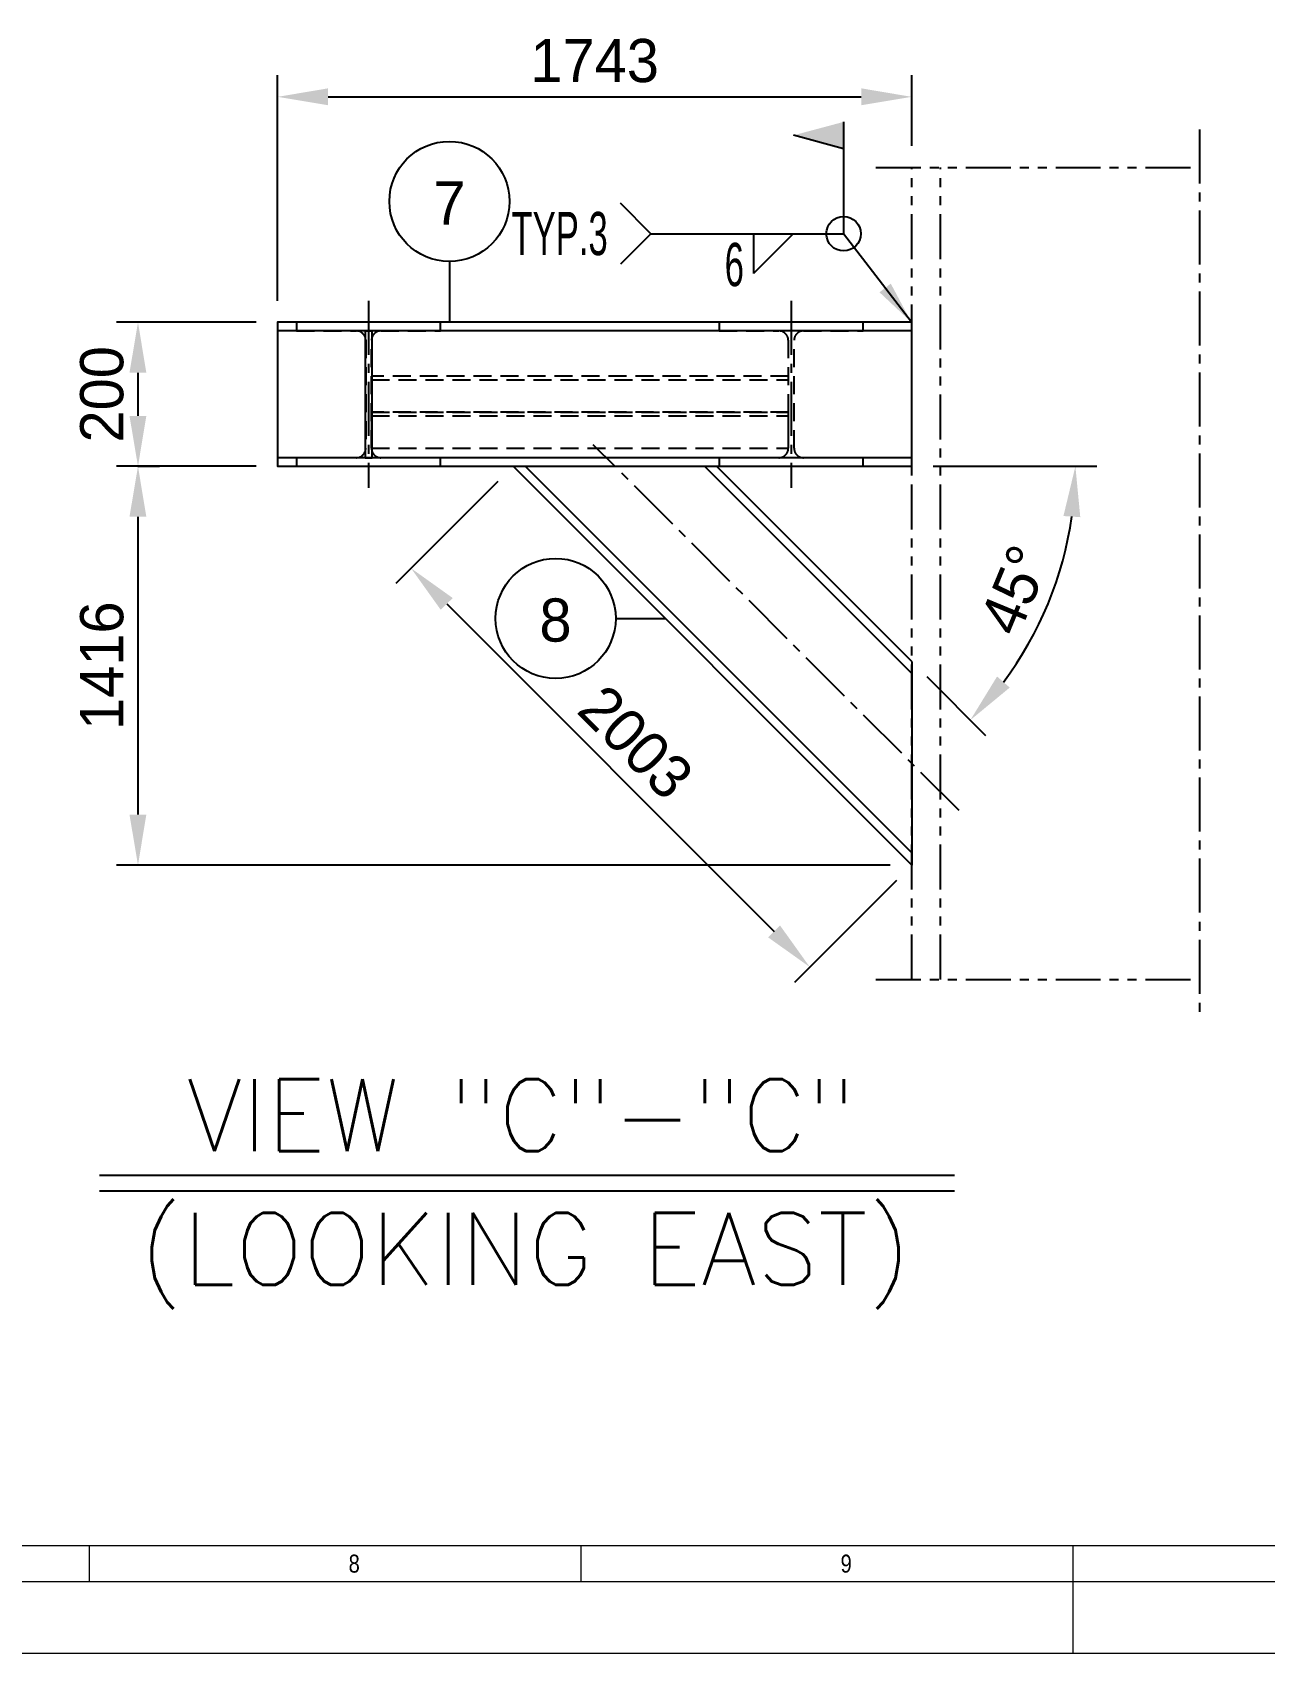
# Model space of a CAD drawing. Header units: millimetres. Extents: x 0 to 4222, y 0 to 2966.
# Drawn here: x 2427 to 3283, y 0 to 1125 of the extents above; entities that cross this region are included whole.
import ezdxf
from ezdxf.enums import TextEntityAlignment as Align

# ---------------------------------------------------------------- set-up
doc = ezdxf.new("R2010")
doc.units = ezdxf.units.MM
doc.header["$LTSCALE"] = 50
for name, pattern in [('CENTER2', [1.125, 0.75, -0.125, 0.125, -0.125]), ('HIDDEN', [0.375, 0.25, -0.125]), ('PHANTOM2', [1.25, 0.625, -0.125, 0.125, -0.125, 0.125, -0.125])]:
    doc.linetypes.add(name, pattern=pattern)
for name, color, linetype in [('1. continuous', 3, 'Continuous'), ('2. Hidden', 2, 'HIDDEN'), ('3. phantom', 6, 'PHANTOM2'), ('5. text', 2, 'Continuous'), ('7. center', 1, 'CENTER2'), ('dimension', 7, 'Continuous'), ('text', 2, 'Continuous')]:
    doc.layers.add(name, color=color, linetype=linetype)
for name, color, linetype, lineweight in [('4', 4, 'Continuous', 9), ('G-ANNO-BRDR', 3, 'Continuous', 0), ('G-ANNO-TTLB', 7, 'Continuous', 0)]:
    doc.layers.add(name, color=color, linetype=linetype, lineweight=lineweight)
doc.styles.add('ROMANS', font='romans.shx', dxfattribs={"width": 0.8, "bigfont": 'whgtxt.shx'})
doc.styles.add('Style-Arial', font='ARIAL.TTF')
doc.dimstyles.new('ISO-25', dxfattribs={"dimscale": 10, "dimtxt": 3, "dimasz": 3, "dimexe": 1.5, "dimexo": 1.5, "dimgap": 1, "dimtad": 1, "dimdec": 0, "dimrnd": 0.5, "dimtxsty": 'Standard', "dimcen": 2.5, "dimclrd": 4, "dimclre": 4, "dimclrt": 2, "dimadec": 0, "dimazin": 0, "dimtfac": 1, "dimtdec": 0, "dimtmove": 0, "dimatfit": 3, "dimfxl": 1, "dimarcsym": 0})
doc.dimstyles.get("Standard").update_dxf_attribs({"dimtxt": 0.18, "dimasz": 0.18, "dimexe": 0.18, "dimexo": 0.0625, "dimgap": 0.09, "dimtad": 0, "dimtih": 1, "dimtoh": 1, "dimdec": 4, "dimzin": 0, "dimdsep": 46, "dimtxsty": 'Standard', "dimcen": 0.09, "dimadec": 0, "dimazin": 0, "dimtfac": 1, "dimtdec": 4, "dimtofl": 0, "dimtmove": 0, "dimatfit": 3, "dimfxl": 1, "dimtolj": 1, "dimtzin": 0, "dimarcsym": 0})

# ---------------------------------------------------------------- blocks, each defined once
blk = doc.blocks.new('*D17')
at = {"color": 4, "linetype": 'ByBlock', "lineweight": -2, "transparency": 16777216}
for p, q in [((2582.6, 924.2), (2485.6, 924.2)), ((2500.6, 889.2), (2500.6, 859.2)), ((2582.6, 824.2), (2485.6, 824.2))]:
    blk.add_line(p, q, dxfattribs=at)
at = {"color": 4, "transparency": 16777216}
for points in [[(2494.7, 889.2), (2506.4, 889.2), (2500.6, 924.2)], [(2494.7, 859.2), (2506.4, 859.2), (2500.6, 824.2)]]:
    blk.add_solid(points, dxfattribs=at)
at = {"layer": 'Defpoints', "color": 0, "transparency": 16777216}
for p in [(2597.6, 924.2), (2500.6, 824.2), (2597.6, 824.2)]:
    blk.add_point(p, dxfattribs=at)
at = {"color": 2, "transparency": 16777216, "insert": (2475.6, 874.2), "char_height": 30, "attachment_point": 5, "rotation": 90}
blk.add_mtext('200', dxfattribs=at)
blk = doc.blocks.new('*D18')
at = {"color": 4, "linetype": 'ByBlock', "lineweight": -2, "transparency": 16777216}
for p, q in [((2500.6, 824.2), (2515.6, 824.2)), ((2500.6, 789.2), (2500.6, 582.4)), ((3023, 547.4), (2485.6, 547.4))]:
    blk.add_line(p, q, dxfattribs=at)
at = {"color": 4, "transparency": 16777216}
for points in [[(2494.7, 789.2), (2506.4, 789.2), (2500.6, 824.2)], [(2494.7, 582.4), (2506.4, 582.4), (2500.6, 547.4)]]:
    blk.add_solid(points, dxfattribs=at)
at = {"layer": 'Defpoints', "color": 0, "transparency": 16777216}
for p in [(2485.6, 824.2), (2500.6, 547.4), (3038, 547.4)]:
    blk.add_point(p, dxfattribs=at)
at = {"color": 2, "transparency": 16777216, "insert": (2475.6, 685.8), "char_height": 30, "attachment_point": 5, "rotation": 90}
blk.add_mtext('1416', dxfattribs=at)
blk = doc.blocks.new('*D19')
at = {"color": 4, "linetype": 'ByBlock', "lineweight": -2, "transparency": 16777216}
for p, q in [((2750.5, 813.6), (2679.7, 742.8)), ((2715.1, 728.7), (2942.4, 501.3)), ((3027.4, 536.7), (2956.6, 465.9))]:
    blk.add_line(p, q, dxfattribs=at)
at = {"color": 4, "transparency": 16777216}
for points in [[(2719.2, 732.8), (2710.9, 724.6), (2690.3, 753.4)], [(2946.6, 505.4), (2938.3, 497.2), (2967.2, 476.6)]]:
    blk.add_solid(points, dxfattribs=at)
at = {"layer": 'Defpoints', "color": 0, "transparency": 16777216}
for p in [(2761.1, 824.2), (3038, 547.4), (2967.2, 476.6)]:
    blk.add_point(p, dxfattribs=at)
at = {"color": 2, "transparency": 16777216, "insert": (2846.4, 632.7), "char_height": 30, "attachment_point": 5, "rotation": 315}
blk.add_mtext('2003', dxfattribs=at)
blk = doc.blocks.new('*D20')
at = {"color": 4, "linetype": 'ByBlock', "lineweight": -2, "transparency": 16777216}
for p, q in [((2597.6, 939.2), (2597.6, 1095.7)), ((3038, 1046.6), (3038, 1095.7)), ((2632.6, 1080.7), (3003, 1080.7))]:
    blk.add_line(p, q, dxfattribs=at)
at = {"color": 4, "transparency": 16777216}
for points in [[(2632.6, 1086.6), (2632.6, 1074.9), (2597.6, 1080.7)], [(3003, 1086.6), (3003, 1074.9), (3038, 1080.7)]]:
    blk.add_solid(points, dxfattribs=at)
at = {"layer": 'Defpoints', "color": 0, "transparency": 16777216}
for p in [(3038, 1080.7), (3038, 1031.6), (2597.6, 924.2)]:
    blk.add_point(p, dxfattribs=at)
at = {"color": 2, "transparency": 16777216, "insert": (2817.8, 1105.7), "char_height": 30, "attachment_point": 5}
blk.add_mtext('1743', dxfattribs=at)
blk = doc.blocks.new('*D22')
at = {"color": 4, "linetype": 'ByBlock', "lineweight": -2, "transparency": 16777216}
for p, q in [((3053, 824.2), (3166.7, 824.2)), ((3048.6, 678.2), (3089.3, 637.4))]:
    blk.add_line(p, q, dxfattribs=at)
blk.add_arc((2902.5, 824.2), 249.2, 323.0542, 351.9458, dxfattribs=at)
at = {"color": 4, "transparency": 16777216}
for points in [[(3143.4, 789.7), (3155.1, 788.9), (3151.7, 824.2)], [(3106.1, 670.6), (3097.3, 678.3), (3078.7, 648)]]:
    blk.add_solid(points, dxfattribs=at)
at = {"layer": 'Defpoints', "color": 0, "transparency": 16777216}
for p in [(2597.6, 824.2), (2902.5, 824.2), (3038, 824.2), (3118.3, 699.6), (3038, 688.8)]:
    blk.add_point(p, dxfattribs=at)
at = {"color": 2, "transparency": 16777216, "insert": (3109.7, 738.4), "char_height": 30, "attachment_point": 5, "rotation": 67.5}
blk.add_mtext('45°', dxfattribs=at)

msp = doc.modelspace()

# ---------------------------------------------------------------- linework, layer by layer
for p, q in [((2716.9, 966.5), (2716.9, 924.2)), ((2832.3, 718.6), (2866.7, 718.6))]:
    msp.add_line(p, q)
at = {"layer": '1. continuous'}
for p, q in [((3038, 918.2), (2597.6, 918.2)), ((2658.3, 918.2), (2658.3, 830.2)), ((2658.3, 918.2), (2663.3, 918.2)), ((2663.3, 830.2), (2663.3, 918.2)), ((3038, 830.2), (2597.6, 830.2)), ((2658.3, 830.2), (2663.3, 830.2)), ((2761.1, 824.2), (3038, 547.4)), ((2761.1, 824.2), (2902.5, 824.2)), ((3038, 555.8), (2769.6, 824.2)), ((3038, 680.3), (2894, 824.2)), ((3038, 688.8), (2902.5, 824.2)), ((3038, 688.8), (3038, 547.4))]:
    msp.add_line(p, q, dxfattribs=at)
msp.add_lwpolyline([(3038, 924.2), (2597.6, 924.2), (2597.6, 824.2), (3038, 824.2)], close=True, dxfattribs=at)
at = {"layer": '2. Hidden'}
for p, q in [((2662.8, 884.2), (2952.5, 884.2)), ((2662.8, 859.2), (2952.5, 859.2))]:
    msp.add_line(p, q, dxfattribs=at)
for points in [[(2610.8, 824.2), (2710.8, 824.2), (2710.8, 830.2), (2669.3, 830.2, -0.414214), (2662.8, 836.7), (2662.8, 911.7, -0.414214), (2669.3, 918.2), (2710.8, 918.2), (2710.8, 924.2), (2610.8, 924.2), (2610.8, 918.2), (2652.3, 918.2, -0.414214), (2658.8, 911.7), (2658.8, 836.7, -0.414214), (2652.3, 830.2), (2610.8, 830.2)], [(2904.3, 824.2), (3004.3, 824.2), (3004.3, 830.2), (2962.8, 830.2, -0.414214), (2956.3, 836.7), (2956.3, 911.7, -0.414214), (2962.8, 918.2), (3004.3, 918.2), (3004.3, 924.2), (2904.3, 924.2), (2904.3, 918.2), (2945.8, 918.2, -0.414214), (2952.3, 911.7), (2952.3, 836.7, -0.414214), (2945.8, 830.2), (2904.3, 830.2)]]:
    msp.add_lwpolyline(points, format="xyb", close=True, dxfattribs=at)
for points in [[(2662.8, 886.7), (2662.8, 861.7), (2952.5, 861.7), (2952.5, 886.7)], [(2662.8, 861.7), (2662.8, 836.7), (2952.5, 836.7), (2952.5, 861.7)]]:
    msp.add_lwpolyline(points, close=True, dxfattribs=at)
at = {"layer": '3. phantom'}
for p, q in [((3013, 1031.6), (3238, 1031.6)), ((3038, 467.9), (3038, 1031.6)), ((3058, 467.9), (3058, 1031.6)), ((3013, 467.9), (3238, 467.9))]:
    msp.add_line(p, q, dxfattribs=at)
at = {"layer": '5. text'}
for p, q in [((2473.8, 332.2), (3067.8, 332.2)), ((2473.8, 321.2), (3067.8, 321.2))]:
    msp.add_line(p, q, dxfattribs=at)
at = {"layer": '5. text', "color": 7}
for centre in [(2716.9, 1008.1), (2790.7, 718.6)]:
    msp.add_circle(centre, 41.7, dxfattribs=at)
at = {"layer": '7. center'}
for p, q in [((3238, 1058.1), (3238, 444.4)), ((2660.8, 939.2), (2660.8, 809.2)), ((2954.3, 939.2), (2954.3, 809.2)), ((3070.9, 585.2), (2816.8, 839.2))]:
    msp.add_line(p, q, dxfattribs=at)
at = {"layer": 'dimension', "color": 2}
for p, q in [((2990.7, 1063.3), (2990.7, 985.7)), ((2990.7, 1044.7), (2955.9, 1054)), ((2856.9, 985.7), (2835.7, 1006.9)), ((2856.9, 985.7), (2835.7, 964.5)), ((2856.9, 985.7), (2990.7, 985.7)), ((2928.1, 985.7), (2928.1, 958.1)), ((2955.7, 985.7), (2928.1, 958.1))]:
    msp.add_line(p, q, dxfattribs=at)
msp.add_circle((2990.7, 985.7), 12, dxfattribs=at)
msp.add_solid([(2955.9, 1054), (2990.7, 1044.7), (2955.9, 1054), (2990.7, 1063.3)], dxfattribs=at)
at = {"layer": 'G-ANNO-BRDR', "color": 3, "lineweight": 13, "ltscale": 0.172512}
msp.add_line((4200, 0), (0, 0), dxfattribs=at)
at = {"layer": 'G-ANNO-TTLB', "color": 7, "lineweight": 13, "ltscale": 0.172512}
for p, q in [((4150.1, 74.9), (99.9, 74.9)), ((2466.6, 74.9), (2466.6, 49.9)), ((2808.3, 74.9), (2808.3, 49.9)), ((3150, 74.9), (3150, 49.9)), ((4175, 49.9), (74.9, 49.9)), ((3150, 49.9), (3150, 0))]:
    msp.add_line(p, q, dxfattribs=at)

# ---------------------------------------------------------------- texts
at = {"layer": '4', "color": 7, "style": 'Style-Arial', "width": 0.8}
for s, p in [('8', (2646.9, 56.2)), ('9', (2988.6, 56.2))]:
    msp.add_text(s, height=12.5, dxfattribs=at).set_placement(p)
at = {"layer": '5. text', "style": 'ROMANS'}
for s, p in [('VIEW "C"-"C"', (2766.9, 348.8)), ('(LOOKING EAST)', (2769.5, 255.9))]:
    msp.add_text(s, height=50, dxfattribs=at).set_placement(p, align=Align.CENTER)
at = {"layer": 'dimension', "color": 4, "width": 0.6}
msp.add_text('TYP.3', height=30, dxfattribs=at).set_placement((2760, 970.8))
msp.add_text('6', height=30, dxfattribs=at).set_placement((2914.8, 949.3), align=Align.CENTER)
at = {"layer": 'text', "color": 2}
for s, p in [('7', (2716.9, 992)), ('8', (2790.6, 702.5))]:
    msp.add_text(s, height=30, dxfattribs=at).set_placement(p, align=Align.CENTER)

# ---------------------------------------------------------------- dimensions: what is measured, and where the dimension line sits
dim = msp.add_linear_dim(base=(3038, 1080.7), p1=(2597.6, 924.2), p2=(3038, 1031.6), text='1743', dimstyle='Standard', override={"dimscale": 10, "dimtxt": 3, "dimasz": 3.5, "dimexe": 1.5, "dimexo": 1.5, "dimgap": 1, "dimtad": 1, "dimtih": 0, "dimtoh": 0, "dimdec": 0, "dimrnd": 0.5, "dimzin": 8, "dimdsep": 44, "dimcen": 2.5, "dimclrd": 4, "dimclre": 4, "dimclrt": 2, "dimtdec": 0, "dimtofl": 1, "dimtolj": 0, "dimtzin": 8, "dimarcsym": 1})
dim.commit()
dim.dimension.update_dxf_attribs({"geometry": '*D20', "text_midpoint": (2817.8, 1105.7)})
for p1, p2, distance, text, picture, middle in [((2597.6, 924.2), (2597.6, 824.2), -97, '200', '*D17', (2475.6, 874.2)), ((2761.1, 824.2), (3038, 547.4), -100.1, '2003', '*D19', (2846.4, 632.7))]:
    dim = msp.add_aligned_dim(p1=p1, p2=p2, distance=distance, text=text, dimstyle='Standard', override={"dimscale": 10, "dimtxt": 3, "dimasz": 3.5, "dimexe": 1.5, "dimexo": 1.5, "dimgap": 1, "dimtad": 1, "dimtih": 0, "dimtoh": 0, "dimdec": 0, "dimrnd": 0.5, "dimzin": 8, "dimdsep": 44, "dimcen": 2.5, "dimclrd": 4, "dimclre": 4, "dimclrt": 2, "dimtdec": 0, "dimtofl": 1, "dimtolj": 0, "dimtzin": 8, "dimarcsym": 1})
    dim.commit()
    dim.dimension.update_dxf_attribs({"geometry": picture, "text_midpoint": middle})
dim = msp.add_linear_dim(base=(2500.6, 547.4), p1=(2485.6, 824.2), p2=(3038, 547.4), angle=90, text='1416', dimstyle='Standard', override={"dimscale": 10, "dimtxt": 3, "dimasz": 3.5, "dimexe": 1.5, "dimexo": 1.5, "dimgap": 1, "dimtad": 1, "dimtih": 0, "dimtoh": 0, "dimdec": 0, "dimrnd": 0.5, "dimzin": 8, "dimdsep": 44, "dimcen": 2.5, "dimclrd": 4, "dimclre": 4, "dimclrt": 2, "dimtdec": 0, "dimtofl": 1, "dimtolj": 0, "dimtzin": 8, "dimarcsym": 1})
dim.commit()
dim.dimension.update_dxf_attribs({"geometry": '*D18', "text_midpoint": (2475.6, 685.8)})
dim = msp.add_angular_dim_2l(base=(3118.3, 699.6), line1=((3038, 688.8), (2902.5, 824.2)), line2=((2597.6, 824.2), (3038, 824.2)), dimstyle='Standard', override={"dimscale": 10, "dimtxt": 3, "dimasz": 3.5, "dimexe": 1.5, "dimexo": 1.5, "dimgap": 1, "dimtad": 1, "dimtih": 0, "dimtoh": 0, "dimdec": 0, "dimrnd": 0.5, "dimzin": 8, "dimdsep": 44, "dimcen": 2.5, "dimclrd": 4, "dimclre": 4, "dimclrt": 2, "dimtdec": 0, "dimtofl": 1, "dimtolj": 0, "dimtzin": 8, "dimarcsym": 1})
dim.commit()
dim.dimension.update_dxf_attribs({"geometry": '*D22', "text_midpoint": (3109.7, 738.4)})

# ---------------------------------------------------------------- leaders
at = {"layer": '5. text'}
msp.add_leader([(3037.8, 924.2), (2990.7, 985.7)], dimstyle='ISO-25', override={"dimgap": 1, "dimtad": 0, "dimclrd": 2}, dxfattribs=at)

doc.saveas('drawing.dxf')
